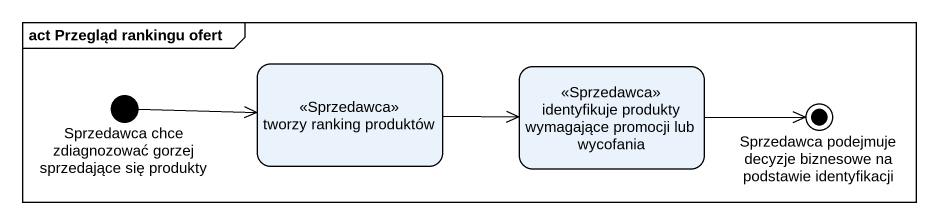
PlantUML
@startuml
mainframe act Przegląd rankingu ofert
hide empty description
state "tworzy ranking produktów" as tworzy_ranking_produktów <<Sprzedawca>>
state "Sprzedawca chce zdiagnozować gorzej sprzedające się produkty" as Sprzedawca_chce <<start>>
state "identyfikuje produkty wymagające promocji lub wycofania" as identyfikuje_produkty <<Sprzedawca>>
state "Sprzedawca podejmuje decyzje biznesowe na podstawie identyfikacji" as Sprzedawca_podejmuje <<end>>
tworzy_ranking_produktów -right-> identyfikuje_produkty
Sprzedawca_chce -right-> tworzy_ranking_produktów
identyfikuje_produkty -right-> Sprzedawca_podejmuje
@enduml
